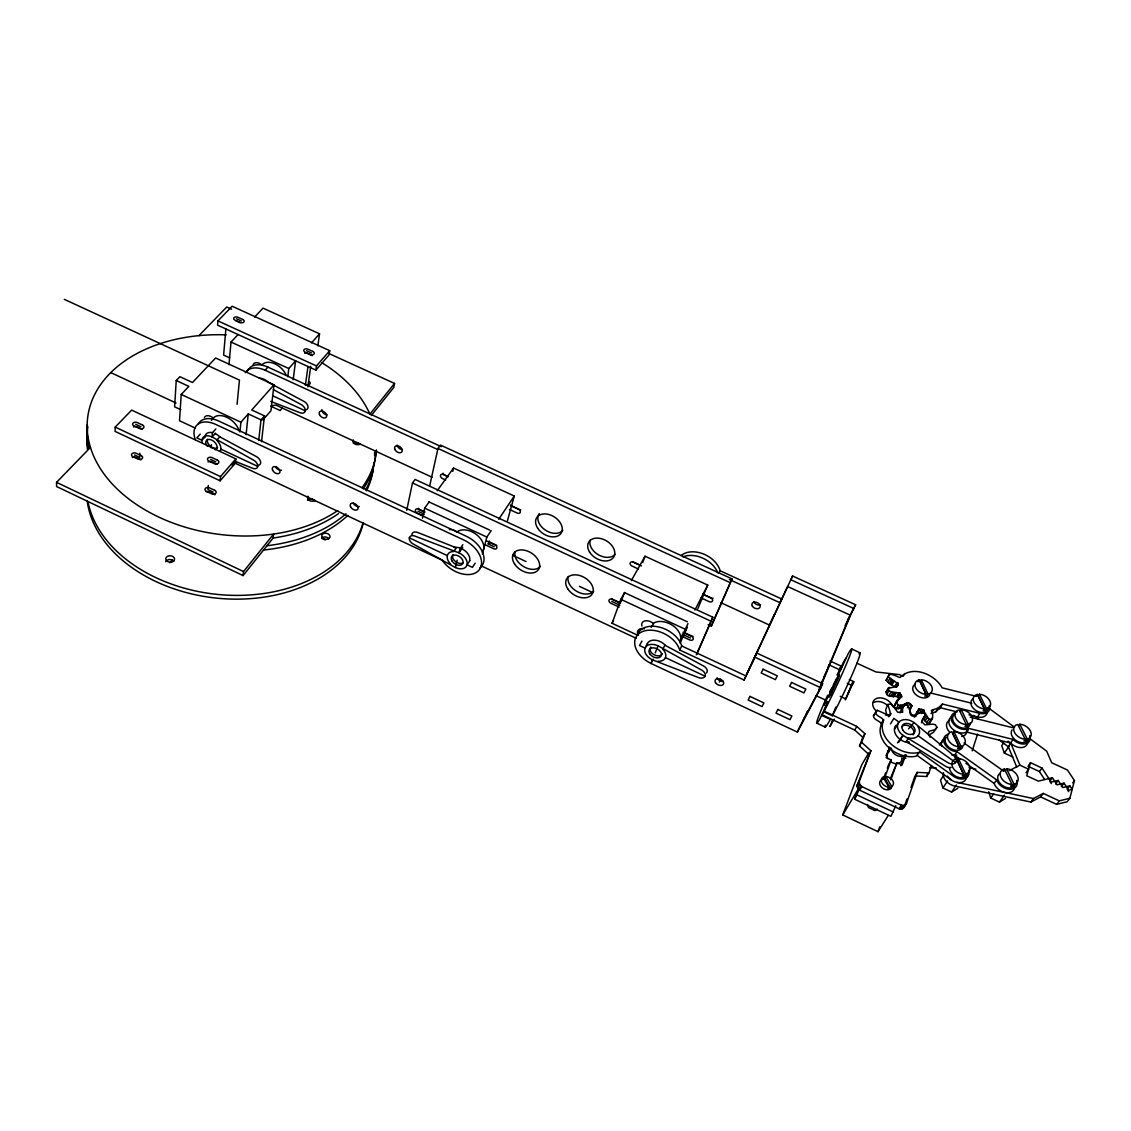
<?xml version="1.0" encoding="UTF-8"?>
<svg xmlns="http://www.w3.org/2000/svg" width="1131" height="1131" viewBox="0 0 1131 1131"><rect width="100%" height="100%" fill="white"/><g stroke="black" fill="none" stroke-linecap="round" stroke-linejoin="round"><path stroke-width="1.5" d="M975.869 696.229L942.165 687.832C934.673 674.09 912.406 664.731 900.12 677.497C896.784 676.847 893.137 673.666 889.093 674.557L888.231 676.649C897.703 684.255 904.758 685.527 888.16 688.228L886.025 691.918L886.746 694.448C889.998 698.633 896.883 693.925 898.876 698.647M930.134 734.273L933.542 732.252L936.935 727.29L935.394 724.745L933.061 724.151L924.889 724.858L921.737 721.606L924.819 715.541L924.79 713.718L922.147 711.795L914.159 715.541L911.19 714.128L907.854 705.221L904.786 704.415L902.453 707.921L902.679 712.261L897.816 712.304L892.458 705.348L890.493 703.949L887.793 704.486C893.419 720.574 888.556 714.693 877.204 710.296L873.457 715.725C873.372 720.829 882.986 720.984 880.978 725.494A25.617 18.195 30.2 0 0 889.404 748.199A25.617 18.195 30.2 0 0 916.11 756.187L919.743 752.044L953.419 776.219A11.381 8.016 32.1 0 0 965.111 778.481A11.381 8.016 32.1 0 0 968.631 770.211M115.221 427.094L115.108 431.406L220.107 480.802L235.432 463.088L235.856 458.875L131.663 410.115L115.221 427.094L220.488 476.589L220.107 480.802M139.806 453.22L139.636 457.376L134.518 454.973M900.064 712.855L901.421 709.406M262.844 420.011L270.945 410.737L273.999 384.851L215.625 357.99L192.468 382.518L179.886 376.694L176.224 380.525L174.626 406.835L180.833 409.719M176.224 380.525L188.835 386.378L181.214 394.465L179.518 420.732L195.409 428.14M217.944 320.893L217.59 325.163L315.888 370.12L329.107 354.851L329.715 350.667L232.124 306.247L217.944 320.893L316.482 365.935L315.888 370.12M211.158 447.749L211.412 444.709M208.33 485.524L207.991 489.624L213.165 492.07M225.889 328.951L223.613 355.092L229.635 357.848M228.971 364.677L231.021 342.057L238.104 334.536M931.407 765.602L928.919 772.925L917.255 772.388L906.412 803.646L901.987 808.99L899.103 808.778L859.716 790.216L857.567 788.067L857.157 785.07L870.884 750.715L861.624 742.318L864.918 733.708L856.831 726.399L824.075 711.145L822.096 714.82L854.753 730.061L862.812 737.355L859.518 745.937L868.735 754.335M906.412 803.646L904.263 805.442L901.379 805.23L861.879 786.625L859.716 784.476L859.291 781.479L870.884 750.715M237.086 404.318L239.447 380.115L64.297 299.333M239.928 432.028L240.917 422.202L248.255 413.918L261.021 419.841L258.688 440.553M246.077 434.686L248.255 413.918M830.041 660.999L841.153 666.131L839.796 669.778M243.066 575.58L243.518 571.565L273.66 534.03L273.137 538.045L243.066 575.58L56.592 486.528L56.55 482.343L90.452 447.409M261.53 441.769L264.484 415.883L251.746 409.988L273.999 384.851M287.783 376.68L288.801 368.536L295.615 360.846L293.169 379.776M305.398 385.388L307.971 366.501M307.872 386.844L310.714 366.246M317.853 345.817L319.536 333.815L263.014 308.141L254.645 317.019M922.571 719.203L921.397 722.737M829.73 691.621L832.317 687.252M888.16 688.228L888.881 690.758L891.115 691.804L899.824 693.049L902.029 696.569L896.798 701.135L896.219 702.747L898.41 705.037C903.867 707.356 907.981 698.336 911.869 705.829C909.918 709.208 907.755 716.276 914.385 716.375C922.147 704.146 922.048 708.939 928.975 719.189L931.958 719.33L932.552 717.676L932.707 714.255L931.308 710.367L938.165 708.091L942.462 704.048L979.842 713.35A10.957 7.479 30.7 0 0 989.272 705.518M875.578 712.035C875.507 717.139 885.135 717.294 883.141 721.818A25.688 18.195 30.2 0 0 891.61 744.551A25.688 18.195 30.2 0 0 918.386 752.567L919.743 752.044M925.427 714.863L923.179 718.524L926.713 722.85L929.696 722.978L930.53 719.91M329.036 353.579L394.549 383.437L393.8 387.424L371.336 415.473M406.708 510.35L412.476 482.965L415.077 479.445L712.813 617.215L696.88 654.114M422.457 518.168L424.662 508.158L429.243 501.811M429.639 486.09L437.98 448.456L440.468 445.091L731.997 578.888L711.314 626.079L708.105 624.595M452.753 471.387L453.531 468.05L514.266 496.014L507.466 520.698M475.19 563.153L472.405 567.338L467.046 564.836A11.07 7.295 34.1 0 0 459.002 552.861L415.487 536.306A5.98 3.916 35.3 0 0 409.309 537.819A5.98 3.916 35.3 0 0 413.734 544.294L455.341 567.508L457.164 560.213M943.48 772.699A11.324 8.016 32.2 0 0 954.408 785.946L1030.907 802.049L1040.647 796.917L1056.665 804.367L1067.197 801.738L1069.869 798.246L1074.45 780.588L1067.48 770.041L1051.674 762.746L1046.712 751.182L1029.931 738.699M482.343 554.091L486.853 537.069L491.193 530.552M488.535 544.407L489.412 541.113M1030.454 762.69L1026.722 775.753L1038.343 781.139L1052.396 777.746L1057.018 784.829L1064.017 783.133L1068.682 790.23L1072.174 789.381L1069.827 785.819L1062.843 787.529L1058.206 780.432L1051.194 782.143L1042.004 768.034L1030.454 762.69L1028.772 765.051M853.057 682.629L845.225 699.948M972.208 750.828L977.552 734.189M910.978 787.473L914.979 775.965L926.614 776.502L927.618 773.562M904.136 807.195L906.991 798.981M888.316 815.409L877.995 831.667L842.736 814.956L858.825 788.081L854.654 799.221L890.903 816.328L895.823 805.696M900.87 765.772L904.899 756.229M877.995 831.667L879.748 826.761M890.309 778.708L896.996 762.676L902.071 765.051L905.648 755.027L906.468 755.098M890.846 779.796L896.996 762.676M883.919 777.534L885.615 772.883M887.312 768.218L889.008 763.566M884.428 778.595L891.2 759.961L886.139 757.6L889.786 747.633L889.164 747.025M637.333 635.085L612.069 623.28L620.82 599.331L624.665 592.488M621.075 601.734L624.411 592.602L687.394 621.824M902.708 707.949L896.233 708.727L894.041 706.423L899.216 698.322M886.04 755.508L889.786 747.633M642.662 562.616L645.038 556.212L707.723 585.066L697.799 608.747M854.654 799.221L859.574 788.632M842.736 814.956L861.709 764.853L868.834 752.779M850.908 687.238L847.826 694.222M831.2 691.069C821.332 715.555 848.307 657.988 836.346 680.155M831.327 695.014L832.006 693.289M826.28 700.697L826.591 699.792L824.032 705.221L826.28 700.697L825.305 702.507M835.399 680.494L835.866 679.321M641.913 641.079L639.524 645.532L645.038 648.105A11.282 7.521 27.6 0 0 652.431 659.84L650.919 663.572L653.266 659.104M655.231 652.87L658.058 645.843L701.163 669.835A6.136 4.086 26.2 0 1 705.08 676.182A6.136 4.086 26.2 0 1 697.869 677.328L652.431 659.84M851.784 684.213L845.861 698.958L840.22 696.343M827.638 695.268A41.027 2.121 -64.8 0 0 819.593 719.457L827.949 701.729L823.82 711.781L832.345 715.753L835.851 707.115M897.943 683.308C896.812 690.631 888.867 683.152 886.11 680.353L889.093 674.557M687.945 623.591L680.113 641.079A16.583 11.211 27.5 0 0 673.086 625.754A16.583 11.211 27.5 0 0 654.156 622.771L651.131 627.38M680.24 643.016L686.814 627.267M683.28 636.781L687.224 627.337M819.141 689.118L848.519 619.081M819.084 690.249L850.512 615.278L787.643 586.537L751.79 663.643M820.837 687.818L822.605 683.605L756.78 653.068L744.071 680.028L679.689 649.986A24.331 16.286 27.6 0 0 655.867 630.773A24.331 16.286 27.6 0 0 634.788 640.924A24.331 16.286 27.6 0 0 651.385 663.614L797.397 732.082L820.837 687.818L754.872 657.182M845.126 625.542L855.616 604.76L792.591 576.004L779.994 602.752L729.354 579.51M797.397 732.082L798.571 729.297M802.968 720.716L804.325 717.492M804.876 717.096L807.591 710.65M696.314 654.821L712.813 617.215M711.314 626.079L731.997 578.888M834.763 681.979L833.165 685.471M719.358 682.092L720.631 679.307M831.539 722.2L832.19 720.8M744.071 680.028L774.678 613.992M779.994 602.752L781.733 599.006L720.136 570.759A23.214 16.428 27.1 0 0 703.072 553.822A23.214 16.428 27.1 0 0 680.933 555.66M792.591 576.004L790.852 579.751L854.004 608.591M768.543 627.21L779.683 603.615M747.28 672.931L758.392 649.434M837.378 674.995L838.212 673.242M679.689 649.986L681.739 645.985A24.274 16.286 27.6 0 0 659.797 627.224A24.274 16.286 27.6 0 0 637.573 634.42M718.892 573.205L720.136 570.759M694.901 610.047L707.723 585.066M847.543 620.184L855.616 604.76M821.657 682.403L823.184 679.477M799.165 727.912L822.605 683.605M647.413 643.638L645.038 648.105A11.282 7.521 27.6 0 1 658.058 645.843M843.896 661.833L845.889 658.129M830.196 693.43L832.67 688.836M823.82 711.781L826.535 706.606A41.027 2.121 -64.8 0 0 847.685 661.027A41.027 2.121 -64.8 0 0 848.406 653.393L840.22 670.768L844.15 661.225L841.478 666.343A41.027 2.121 -64.8 0 0 837.18 674.967M832.345 715.753L835.102 710.593A41.055 2.347 -64.8 0 0 854.668 668.746A41.055 2.347 -64.8 0 0 858.952 653.803M832.388 721.182L829.857 726.569L834.211 719.146M839.994 667.954L841.153 666.131M612.069 623.28L613.596 620.551M631.324 580.627L645.038 556.212M854.753 730.061L856.831 726.399M886.11 680.353L888.231 676.649M887.708 682.035L889.843 678.331M933.329 709.872L931.067 713.534L935.903 711.738L940.186 707.695L957.137 711.908M889.136 683.294L891.27 679.59M890.351 684.184L892.486 680.48M889.758 687.351L886.025 691.918M891.285 684.75L893.419 681.046M877.204 710.296L873.457 715.725M891.864 685.033L893.999 681.343M886.746 694.448L888.881 690.758M862.812 737.355L864.918 733.708M859.518 745.937L861.624 742.318M888.966 695.494L891.115 691.804M895.13 686.164L897.279 682.474M895.498 686.376L897.646 682.672M895.738 686.673L897.887 682.983M890.79 696.159L892.939 692.469M896.501 687.323L897.929 684.863M903.386 675.985L904.828 673.525M892.232 696.54L894.381 692.851M887.793 704.486L885.601 710.028L886.492 713.633L888.81 716.785M893.25 696.71L895.399 693.02M893.843 696.753L896.006 693.063M896.897 696.484L899.06 692.794M881.417 723.416L883.58 719.74M897.293 696.526L899.456 692.851M881.572 723.755L883.735 720.079M897.661 696.738L899.824 693.049M897.901 697.049L900.064 693.36M894.635 704.811L897.491 699.933M894.041 706.423L898.184 699.099M896.629 702.266L901.054 694.971M889.701 715.895L891.143 713.435M896.233 708.727L898.41 705.037M898.424 708.798L900.601 705.122M890.521 723.897L893.801 718.383L898.961 722.073A11.833 8.369 30.1 0 1 914.032 722.553L953.263 755.254A6.489 4.566 31.6 0 1 955.624 762.577A6.489 4.566 31.6 0 1 947.425 762.351L902.976 735.32A11.833 8.369 30.1 0 1 898.933 722.101L894.833 728.944M900.149 708.685L902.326 705.009M901.407 708.444L903.598 704.769M902.255 708.176L904.432 704.5M918.089 681.781L919.192 679.929L925.95 694.293L924.833 696.145L926.939 695.975L928.056 694.123A9.359 6.475 29.3 0 0 931.675 686.39A9.359 6.475 29.3 0 0 921.298 679.759L920.196 681.611L926.939 695.975M902.595 708.091L904.899 704.274M857.157 785.07L859.291 781.479M857.015 786.526L859.164 782.935M905.436 705.094L907.203 702.521M906.143 705.023L907.599 702.577M906.511 705.235L907.967 702.789M857.567 788.067L859.716 784.476M907.486 707.681L909.692 704.005M858.712 789.466L860.861 785.875M859.716 790.216L861.879 786.625M911.402 705.221L909.607 709.801L911.869 705.829M909.508 709.165L911.713 705.504M887.948 752.638L890.465 749.132M897.463 742.911L902.976 735.32L898.806 742.176M916.463 712.982L918.839 709.052M914.329 717.082L915.813 714.636M916.619 712.714L919.15 708.939M916.93 712.601L919.545 708.981M915.474 716.192L916.958 713.76M915.474 716.602L918.315 711.866M921.525 709.476L919.291 713.138L917.326 712.643M889.729 762.365L891.2 759.961M921.27 713.633L923.518 709.971M922.415 712.558L923.914 710.112M883.099 777.195L881.996 779.005L884.739 778.368L885.842 776.559A6.532 4.736 31.2 0 1 892.684 780.602A6.532 4.736 31.2 0 1 891.666 786.469L890.535 788.279L887.793 788.915L888.909 787.119L883.099 777.195A6.532 4.736 31.2 0 0 882.067 783.062A6.532 4.736 31.2 0 0 888.909 787.119M922.726 712.827L924.225 710.395M922.882 713.166L924.366 710.72M951.086 767.454A6.475 4.566 31.7 0 1 945.064 765.97L906.284 741.568L908.532 737.907A11.833 8.369 30.1 0 0 918.118 735.786L955.624 762.563M923.928 719.698L926.176 716.05M925.087 721.154L927.349 717.506M926.713 722.85L928.975 719.189M935.903 711.738L938.165 708.091M930.29 721.324L932.552 717.676M929.696 722.978L931.958 719.33M939.564 708.769L942.462 704.048M915.728 774.777L917.255 772.388M838.778 671.701L839.315 670.839M960.063 711.498L961.237 709.674A9.515 6.56 30.7 0 1 971.783 716.404A9.515 6.56 30.7 0 1 968.32 724.363L967.132 726.187L965.026 726.371L966.199 724.547A9.515 6.56 30.7 0 1 955.624 717.803A9.515 6.56 30.7 0 1 959.13 709.844L967.132 726.187M899.103 808.778L901.379 805.23M899.696 808.948L901.973 805.399M901.449 809.075L903.726 805.526M901.987 808.99L904.263 805.442M903.33 808.34L905.606 804.777M976.152 696.244L977.325 694.42L984.437 708.854L983.249 710.678L985.327 710.508L986.529 708.685A9.416 6.404 30.6 0 0 989.879 700.881A9.416 6.404 30.6 0 0 979.404 694.25L978.23 696.074L985.327 710.508M959.866 748.34L961.053 746.531A9.628 6.715 31.2 0 0 964.602 738.373A9.628 6.715 31.2 0 0 953.942 731.517L952.769 733.34L959.866 748.34L957.731 748.538L958.918 746.729L951.807 731.7A9.628 6.715 31.2 0 0 948.216 739.858A9.628 6.715 31.2 0 0 958.918 746.729M926.614 776.502L928.919 772.925M1029.733 735.588A11.126 7.564 32.1 0 1 1025.506 743.816A11.126 7.564 32.1 0 1 1013.051 739.405L968.815 728.421L966.454 732.04L1010.577 742.982A11.098 7.564 32.1 0 0 1021.83 747.577A11.098 7.564 32.1 0 0 1027.697 741.413M968.998 714.863L977.481 716.969L979.842 713.35M948.697 734.118A11.211 7.832 31.3 0 0 944.512 743.633A11.211 7.832 31.3 0 0 956.953 751.634L954.592 755.239L960.247 759.269M944.215 774.523L940.497 780.192L942.929 787.968L951.623 792.039L957.844 788.307M964.418 775.767L965.634 773.957A9.783 6.871 32 0 0 969.21 765.574A9.783 6.871 32 0 0 958.395 758.576L957.194 760.385L964.418 775.767L962.255 775.979L963.471 774.17L956.232 758.774A9.783 6.871 32 0 0 952.627 767.157A9.783 6.871 32 0 0 963.471 774.17M942.929 787.968L947.622 780.885M469.846 560.651L467.046 564.836A11.07 7.295 34.1 0 1 455.341 567.508M498.743 519.256L514.266 496.014M951.623 792.039L956.374 784.971M852.18 683.28L852.788 682.375M462.777 547.291L459.002 552.861L460.006 548.846L462.848 544.675M1003.692 742.813L1001.741 745.654L1004.328 753.09L1012.839 757.035M1018.564 726.045L1019.809 724.236A9.571 6.489 32 0 1 1030.44 730.994A9.571 6.489 32 0 1 1027.245 738.995L1025.987 740.791L1023.908 740.989L1025.167 739.179A9.571 6.489 32 0 1 1014.507 732.421A9.571 6.489 32 0 1 1017.73 724.42L1025.987 740.791M1010.577 742.982L1013.051 739.405M1016.755 767.143L1008.343 746.771L1010.803 743.194L1008.032 741.144M1004.328 753.09L1009.22 746.022M1014.394 788.448A11.395 7.931 33.1 0 1 1004.582 792.449A11.395 7.931 33.1 0 1 994.149 783.444L996.637 779.881L956.953 751.634M1004.37 768.995L1003.126 770.791L1005.247 770.579L1006.505 768.783A9.826 6.8 33 0 1 1017.391 775.795A9.826 6.8 33 0 1 1014.055 784.207L1012.782 785.988L1010.633 786.215L1011.906 784.419A9.826 6.8 33 0 1 1001.006 777.407A9.826 6.8 33 0 1 1004.37 768.995L1012.782 785.988M1005.516 798.359L999.451 802.105L990.742 798.034L993.697 793.835M999.451 802.105L1004.441 795.107M1026.057 772.727L1028.602 769.193L1019.922 765.178L1010.803 743.194M437.188 490.769L453.531 468.05M1044.577 779.471L1039.446 771.554L1042.004 768.034M1030.907 802.049L1033.494 798.543L1043.249 793.411L1059.309 800.875L1069.869 798.246M1052.396 777.746L1049.794 781.267L1051.321 783.613M1040.647 796.917L1043.249 793.411M1055.576 783.953L1058.206 780.432M1061.373 786.639L1064.017 783.133M1069.827 785.819L1067.183 789.325L1068.724 791.686M1072.683 782.921L1074.45 780.588M1056.665 804.367L1059.309 800.875M211.412 420.393L214.028 417.396A16.258 10.264 40.9 0 1 227.911 417.862A16.258 10.264 40.9 0 1 239.15 430.982M394.549 383.437L369.908 414.13A145.305 99.811 7.1 0 0 321.939 362.768M936.935 727.29C934.079 733.128 924.748 727.643 930.064 737.214M169.933 562.786L172.209 560.099M220.488 476.589L235.856 458.875M316.482 365.935L329.715 350.667M232.18 465.477L234.131 463.215M282.298 408.008L280.12 410.539L270.677 406.17M908.532 728.901L914.032 722.553M261.021 419.841L264.484 415.883M311.492 342.905L319.536 333.815M258.801 465.138A5.952 3.761 39.8 0 0 260.427 461.151A5.952 3.761 39.8 0 0 255.959 456.373L219.767 436.835L216.742 440.228A11.056 6.885 40.7 0 1 220.404 450.986M215.47 433.159L212.077 436.948A11.056 6.885 40.7 0 0 202.11 442.419M215.837 428.946L212.43 432.735L212.077 436.948L253.019 459.808A5.966 3.761 39.8 0 1 257.727 466.354A5.966 3.761 39.8 0 1 252.1 468.078L234.64 461.137M205.347 436.495L201.94 440.27L196.836 437.881L200.244 434.106M245.243 372.721A22.973 15.042 41.5 0 1 265.121 370.233L267.934 367.108L441.302 446.688M198.929 335.653L226.751 306.996L231.544 309.173M877.345 809.16L874.927 810.588L868.424 807.52L867.604 804.565M1009.092 770.692L1019.922 765.178M271.482 405.789L275.865 405.082L432.084 477.24M929.611 767.709L936.355 768.02M903.415 758.618L904.235 758.689M901.661 758.067L903.245 758.293A17.403 12.413 30.3 0 0 905.931 758.152M956.798 782.383L1033.494 798.543M969.069 767.695L975.869 769.151M970.129 717.111L1012.429 727.615A11.126 7.564 32.1 0 1 1014.465 726.823M930.87 693.063L971.783 703.242M270.747 401.378L299.715 412.603A5.754 3.803 40.4 0 0 305.271 410.793A5.754 3.803 40.4 0 0 300.832 404.375L273.419 389.672M236.506 318.744L241.384 320.978M306.6 350.723L311.534 352.971M239.942 322.632L237.524 321.529A2.828 1.824 7.8 0 0 236.11 321.162M312.283 355.643L307.363 353.395A2.828 1.852 9.5 0 0 304.578 353.183M231.021 342.057L288.801 368.536M437.98 448.456L730.131 582.635M265.121 370.233L437.683 449.502M851.671 648.94L860.083 652.813M902.708 676.084L899.527 674.613L875.832 671.927L856.916 663.204M448.074 476.632L445.006 475.218A2.87 1.965 36.1 0 1 443.027 473.196M638.902 564.652L634.166 562.46A2.912 2.036 29.3 0 1 632.936 561.598M702.973 594.199L710.961 597.889A2.941 2.05 26.4 0 0 713.081 598.2M272.712 395.793L305.271 410.807M448.102 476.716L443.479 474.596A2.884 1.965 36.1 0 0 440.468 475.416A2.884 1.965 36.1 0 0 442.56 478.597L445.628 480.011M510.477 505.5L518.267 509.091A2.884 1.993 33.5 0 1 520.302 512.258A2.884 1.993 33.5 0 1 517.15 513.036L509.388 509.445M641.447 565.91L633.516 562.248A2.912 2.036 29.3 0 0 630.165 562.955A2.912 2.036 29.3 0 0 632.102 566.094L638.435 569.02M702.648 594.128L710.678 597.832A2.941 2.05 26.4 0 1 712.544 600.957A2.941 2.05 26.4 0 1 709.066 601.621L701.064 597.931M720.928 602.696L768.854 624.807M840.05 669.976L828.867 664.802A16.696 0.735 -64.8 0 1 828.189 667.106M849.339 679.561L854.103 681.767L852.053 685.485L847.303 683.294M1027.923 766.224L1039.446 771.554M412.476 482.965L710.848 621.145M428.748 501.796L489.709 530.086M181.214 394.465L240.917 422.202M424.662 508.158L486.853 537.069M620.82 599.331L685.061 629.175M424.789 511.905L420.096 509.728A2.941 1.965 35.9 0 1 419.431 509.346M488.154 541.381L496.057 545.057A2.955 1.993 33.4 0 0 496.763 545.312M614.515 600.151L619.901 602.653M684.806 632.837L691.606 636.004M424.69 512.173L418.413 509.261A2.941 1.951 35.9 0 0 415.374 510.053A2.941 1.951 35.9 0 0 417.537 513.262L423.8 516.188M486.797 541.056L494.742 544.746A2.955 1.993 33.4 0 1 496.848 547.955A2.955 1.993 33.4 0 1 493.667 548.705L485.75 545.015M620.509 603.247L612.408 599.487A2.983 2.022 29.4 0 0 609.015 600.151A2.983 2.022 29.4 0 0 611.023 603.318L619.109 607.093M683.025 632.328L691.225 636.131A3.011 2.05 26.7 0 1 693.162 639.298A3.011 2.05 26.7 0 1 689.627 639.906L681.456 636.103M816.229 695.735L825.8 700.188M417.975 511.269L424.252 514.181M487.857 543.771L494.205 546.725M512.739 555.349L526.028 561.542M579.44 586.381L592.87 592.63M611.715 601.409L619.816 605.17M682.233 634.208L690.419 638.025M110.81 372.622L176.012 402.989M681.739 645.985L745.979 675.942M821.827 715.456L830.338 719.415L828.062 723.416A41.055 2.347 -64.8 0 1 825.319 725.056M481.099 565.797L636.202 638.294M816.681 723.105L825.05 727.021M220.898 449.148L257.712 466.368M409.309 537.833L447.296 555.604M706.437 673.002A6.122 4.086 26.1 0 0 703.157 665.777L664.887 645.179L662.808 649.18A11.282 7.521 27.6 0 1 665.452 657.634L705.065 676.197M234.202 462.763L442.065 560.128A23.907 15.792 34.1 0 0 478.102 571.084A23.907 15.792 34.1 0 0 463.823 539.996L215.88 424.478A23.85 14.887 40.8 0 0 195.394 439.719M135.692 424.281L140.908 426.726M210.55 459.384L215.823 461.858M142.336 429.313L137.162 426.882A3.068 2.092 4.3 0 0 133.444 426.967M216.982 464.332L211.737 461.872A3.054 2.135 6.2 0 0 208.047 461.985M325.276 539.996L321.614 538.271A4.185 3.04 9.5 0 1 328.796 538.653M857.185 794.994L893.561 812.143M141.05 459.808L135.96 457.405A3.011 2.092 4 0 0 132.327 457.518M56.55 482.343L243.518 571.565M964.036 743.025L1003.565 771.059M965.888 763.298L994.149 783.444M955.2 757.756L957.999 759.749M917.467 755.678L951.044 779.81M989.356 708.529L1014.535 727.261M973.353 715.358L978.909 719.486M998.659 739.561L1008.343 746.771M213.42 418.187L212.472 417.396A7.394 4.637 41.3 0 0 204.4 417.495M653.223 623.464L652.29 622.672A7.521 5.09 28.1 0 0 644.458 621.032A7.521 5.09 28.1 0 0 641.913 626.079M888.089 706.041L885.997 704.231A10.886 7.719 29.1 0 0 873.669 702.464M887.453 750.913L888.712 752.016M885.842 776.559L891.666 786.469M884.739 778.368L890.535 788.279M1019.809 724.236L1027.245 738.995M979.404 694.25L986.529 708.685M1006.505 768.783L1014.055 784.207M961.237 709.674L968.32 724.363M953.942 731.517L961.053 746.531M921.298 679.759L928.056 694.123M958.395 758.576L965.634 773.957M988.664 791.813L990.742 798.034M376.439 449.94A145.305 99.811 7.1 0 1 362.019 487.701M337.83 510.533A145.305 99.811 7.1 0 1 100.376 468.63A145.305 99.811 7.1 0 1 226.158 334.861M308.735 381.387A2.785 1.852 9.4 0 1 309.993 383.819A2.785 1.852 9.4 0 1 306.77 384.667M375.817 452.202A144.952 99.782 7 0 1 363.305 488.846M338.522 513.587A144.952 99.782 7 0 1 273.137 538.045M89.462 448.229A144.952 99.782 7 0 1 87.356 424.69M206.167 491.773A2.997 2.135 5.8 0 1 209.164 491.943L214.325 494.374A2.997 2.135 6 0 1 214.932 494.756M360.28 443.988A4.255 2.926 10.7 0 1 354.752 443.889A4.255 2.926 10.7 0 1 353.423 439.959M315.111 500.468A4.425 3.153 9.1 0 1 309.343 500.411A4.425 3.153 9.1 0 1 308.056 496.226M353.381 443.394A4.241 2.926 10.6 0 1 360.011 444.441M307.462 500.255A4.411 3.153 9.1 0 1 312.326 499.054M313.4 499.435A4.411 3.153 9.1 0 1 315.04 500.694M253.146 364.507A7.125 4.694 42.1 0 1 261.049 364.267L261.954 365.044L262.576 364.239A15.664 10.349 41.7 0 1 274.989 363.871A15.664 10.349 41.7 0 1 286.058 375.011M247.194 371.901A7.154 4.68 42 0 1 249.371 369.045M362.698 523.964A140.046 99.358 6.4 0 1 221.634 594.793A140.046 99.358 6.4 0 1 88.077 502.235M363.348 522.678A139.707 99.33 6.4 0 1 221.351 598.553A139.707 99.33 6.4 0 1 87.2 501.061M165.72 561.739A4.397 3.223 3.9 0 1 169.466 559.562A4.397 3.223 3.9 0 1 173.778 561.358M373.357 468.234A143.976 99.712 6.9 0 1 366.501 490.812M347.938 515.34A143.976 99.712 6.9 0 1 263.509 550.019M87.469 449.474A143.976 99.712 6.9 0 1 87.243 436.099M373.23 469.422A144.33 99.74 7 0 1 365.638 489.893M345.973 513.799A144.33 99.74 7 0 1 267.326 545.693M87.978 448.738A144.33 99.74 7 0 1 87.893 426.74M374.545 452.273A144.33 99.74 7 0 1 374.63 455.708M374.276 462.579A144.33 99.74 7 0 1 373.838 466.014M247.42 370.77A22.931 15.042 41.6 0 1 248.877 368.565M249.81 367.632A22.931 15.042 41.6 0 1 267.934 367.108M259.395 378.206A10.631 6.956 41.5 0 1 268.584 382.434L303.56 401.18A5.74 3.803 40.5 0 1 307.816 405.845A5.74 3.803 40.5 0 1 306.119 409.846M327.071 414.823A4.298 2.87 40 0 1 321.868 409.578M402.297 449.474A4.298 2.926 37.7 0 1 397.108 445.077M204.98 436.905A11.027 6.885 40.8 0 1 212.614 432.692M215.102 433.569A11.027 6.885 40.8 0 1 219.767 436.835M454.125 547.545A11.056 7.309 34.1 0 1 465.293 550.967A11.056 7.309 34.1 0 1 469.676 560.623M198.066 424.422A23.793 14.901 40.8 0 1 218.905 421.114L466.34 536.292A23.85 15.806 34.1 0 1 479.841 567.974M359.262 506.518A4.453 2.898 37.2 0 1 353.211 503.012M281.463 470.171A4.453 2.842 39.3 0 1 275.469 466.693M827.157 669.651A16.696 0.735 -64.8 0 1 826.266 671.743M825.757 672.888A16.696 0.735 -64.8 0 1 824.089 676.635M839.64 670.33A16.711 0.848 -64.8 0 1 833.533 685.824A16.711 0.848 -64.8 0 1 825.913 699.453M682.94 556.862A23.27 16.414 27.1 0 1 717.747 572.837M760.612 604.689A4.383 3.082 24.8 0 1 753.727 601.522M723.331 681.371A4.581 3.054 25.5 0 1 717.082 677.738M647.243 643.878A11.253 7.535 27.6 0 1 654.778 640.16A11.253 7.535 27.6 0 1 664.986 644.939M449.36 529.647A7.394 4.934 34.6 0 1 456.047 531.33L456.995 532.121L457.772 531.386A16.286 10.872 34.1 0 1 477.169 535.175A16.286 10.872 34.1 0 1 482.315 552.069M638.407 635.368A7.549 5.075 28.1 0 1 638.421 629.953A7.549 5.075 28.1 0 1 644.557 628.836M613.172 599.529A2.983 2.022 29.4 0 1 611.928 598.638M693.077 636.385A3.011 2.05 26.7 0 1 692.342 636.272M418.852 508.851A2.941 1.965 35.9 0 1 418.385 508.286M540.42 566.334A14.774 10.009 32.4 0 1 523.78 566.702A14.774 10.009 32.4 0 1 515.1 551.688M593.747 591.145A14.844 10.094 30.5 0 1 576.725 591.357A14.844 10.094 30.5 0 1 568.285 576.414M510.491 505.119A2.884 1.993 33.8 0 0 511.707 505.981L519.44 509.544A2.884 1.993 33.5 0 0 520.811 509.883M562.885 530.241A14.449 10.052 32.4 0 1 544.902 529.789A14.449 10.052 32.4 0 1 539.317 513.601M615.123 554.331A14.505 10.137 30.5 0 1 598.37 554.77A14.505 10.137 30.5 0 1 590.226 539.954M665.452 657.634A11.282 7.521 27.6 0 1 657.889 661.282M662.342 653.704A6.701 4.467 27.6 0 1 653.831 654.623A6.701 4.467 27.6 0 1 650.862 647.059M450.675 564.228A11.07 7.295 34.1 0 1 453.8 551.532L456.33 547.814L418.102 532.644A5.966 3.916 35.4 0 0 411.882 535.302M462.961 562.899A6.574 4.34 34.1 0 1 455.185 561.315A6.574 4.34 34.1 0 1 453.036 554.572M207.171 446.081A6.574 4.086 40.7 0 1 207.708 439.591A6.574 4.086 40.7 0 1 215.682 443.324A6.574 4.086 40.7 0 1 215.116 449.799M217.604 447.579A6.56 4.086 40.7 0 1 210.408 446.236A6.56 4.086 40.7 0 1 207.581 439.28M901.831 759.113A7.974 5.726 30.6 0 1 898.071 763.51A7.974 5.726 30.6 0 1 890.606 761.658M887.892 758.745A7.974 5.726 30.6 0 1 886.93 755.437M905.267 754.73A8.016 5.726 30.5 0 1 896.826 755.508A8.016 5.726 30.5 0 1 891.299 748.213M918.089 726.809A11.833 8.369 30.1 0 1 918.118 735.786M909.154 741.964A11.805 8.369 30.2 0 1 906.284 741.568M901.718 726.682A7.026 4.976 30.1 0 1 910.695 726.964A7.026 4.976 30.1 0 1 913.113 734.825M888.598 786.017A3.252 2.375 31.2 0 1 888.287 786.554M891.793 786.017A6.517 4.736 31.2 0 1 886.718 789.777A6.517 4.736 31.2 0 1 879.975 784.857A6.517 4.736 31.2 0 1 882.717 779.4M962.721 746.757A9.614 6.715 31.3 0 1 950.803 748.637A9.614 6.715 31.3 0 1 946.265 737.186M970.172 722.921A9.486 6.56 30.8 0 1 958.169 726.484A9.486 6.56 30.8 0 1 955.016 714.17M929.852 694.59A9.345 6.475 29.4 0 1 917.071 695.636A9.345 6.475 29.4 0 1 915.191 684.269M925.95 694.293A9.359 6.475 29.3 0 1 915.545 687.662A9.359 6.475 29.3 0 1 919.192 679.929M967.302 774.042A9.755 6.871 32.1 0 1 957.533 777.096A9.755 6.871 32.1 0 1 949.489 767.723M988.254 707.342A9.387 6.404 30.7 0 1 976.449 710.819A9.387 6.404 30.7 0 1 973.211 698.732M984.437 708.854A9.416 6.404 30.6 0 1 973.947 702.21A9.416 6.404 30.6 0 1 977.325 694.42M1028.574 739.25A9.543 6.489 32.1 0 1 1016.995 741.088A9.543 6.489 32.1 0 1 1012.188 729.834M956.784 755.07A11.183 7.832 31.3 0 1 951.567 754.773M941.727 746.064A11.183 7.832 31.3 0 1 944.498 738.43M939.437 745.032A11.154 7.832 31.4 0 1 942.194 742.035M966.92 730.767A10.999 7.634 30.9 0 1 961.718 736.493M949.361 731.785A10.999 7.634 30.9 0 1 949.588 720.221M967.867 730.909A11.041 7.648 30.9 0 1 952.698 729.184A11.041 7.648 30.9 0 1 951.878 716.602M1015.468 784.235A9.797 6.8 33.1 0 1 1002.49 785.55A9.797 6.8 33.1 0 1 1000.073 773.293M966.637 776.135A11.352 8.016 32.2 0 1 959.272 782.666A11.352 8.016 32.2 0 1 947.354 776.036M909.395 742.728A12.766 9.048 30.2 0 1 896.812 736.154A12.766 9.048 30.2 0 1 895.978 725.197M987.052 713.35A10.928 7.479 30.8 0 1 977.481 716.969M968.815 728.421A11.07 7.648 30.8 0 1 953.348 723.783A11.07 7.648 30.8 0 1 956.048 712.304M1016.698 780.376A11.423 7.931 33.1 0 1 1009.813 789.282A11.423 7.931 33.1 0 1 996.637 779.881M887.991 714.778A10.914 7.719 29 0 1 885.502 714.976M875.592 710.381A10.914 7.719 29 0 1 874.857 699.396A10.914 7.719 29 0 1 888.118 700.584L890.224 702.393A10.914 7.719 29 0 1 892.84 706.719M749.938 696.399L748.171 700.075L762.082 706.578L763.892 702.931L749.938 696.399M763.057 669.199L761.22 673.016L775.414 679.632L777.294 675.829L763.057 669.199M777.874 709.462L776.022 713.11L790.003 719.655L791.884 716.022L777.874 709.462M791.559 682.46L789.636 686.248L803.901 692.893L805.866 689.118L791.559 682.46M242.783 319.493L237.92 317.274A2.828 1.824 7.9 0 0 234.075 317.641A2.828 1.824 7.9 0 0 235.107 320.229L239.984 322.448A2.828 1.824 8 0 0 243.815 322.081A2.828 1.824 8 0 0 242.783 319.493M312.863 351.444L307.929 349.196A2.828 1.852 9.5 0 0 304.126 349.592A2.828 1.852 9.5 0 0 305.257 352.236L310.191 354.484A2.828 1.852 9.6 0 0 313.994 354.088A2.828 1.852 9.6 0 0 312.863 351.444M142.52 425.016L137.332 422.57A3.068 2.092 4.4 0 0 133.09 423.065A3.068 2.092 4.4 0 0 134.066 425.991L139.269 428.437A3.068 2.092 4.5 0 0 143.51 427.942A3.068 2.092 4.5 0 0 142.52 425.016M217.364 460.105L212.105 457.631A3.068 2.135 6.2 0 0 207.906 458.154A3.068 2.135 6.2 0 0 208.995 461.151L214.268 463.625A3.068 2.135 6.3 0 0 218.453 463.102A3.068 2.135 6.3 0 0 217.364 460.105M141.219 455.666L136.13 453.262A3.011 2.092 4 0 0 131.974 453.771A3.011 2.092 4 0 0 132.921 456.684L138.039 459.101A3.011 2.092 4.1 0 0 142.181 458.592A3.011 2.092 4.1 0 0 141.219 455.666M214.678 490.303L209.518 487.871A3.011 2.135 5.9 0 0 205.404 488.408A3.011 2.135 5.9 0 0 206.464 491.391L211.638 493.823A3.011 2.135 6 0 0 215.738 493.286A3.011 2.135 6 0 0 214.678 490.303M166.992 561.117A4.411 3.223 3.9 0 0 174.4 560.029A4.411 3.223 3.9 0 0 169.127 555.816A4.411 3.223 3.9 0 0 166.992 561.117M323.042 538.299A4.199 3.054 9.5 0 0 329.941 537.282A4.199 3.054 9.5 0 0 324.668 533.252A4.199 3.054 9.5 0 0 323.042 538.299M319.465 414.526A4.298 2.87 39.9 0 0 325.954 417.537A4.298 2.87 39.9 0 0 323.409 411.415A4.298 2.87 39.9 0 0 319.465 414.526M394.804 449.261A4.298 2.926 37.7 0 0 401.392 452.301A4.298 2.926 37.7 0 0 399.003 446.236A4.298 2.926 37.7 0 0 394.804 449.261M350.483 506.547A4.467 2.898 37.2 0 0 357.283 509.728A4.467 2.898 37.2 0 0 354.71 503.592A4.467 2.898 37.2 0 0 350.483 506.547M272.571 470.128A4.467 2.842 39.3 0 0 279.286 473.267A4.467 2.842 39.3 0 0 276.515 467.061A4.467 2.842 39.3 0 0 272.571 470.128M752.313 606.089A4.397 3.082 24.9 0 0 759.551 607.913A4.397 3.082 24.9 0 0 756.257 602.229A4.397 3.082 24.9 0 0 752.313 606.089M715.513 682.672A4.595 3.054 25.5 0 0 723.048 684.693A4.595 3.054 25.5 0 0 719.514 678.897A4.595 3.054 25.5 0 0 715.513 682.672M514.563 563.959A14.816 9.995 32.4 0 0 538.116 570.038A14.816 9.995 32.4 0 0 525.491 550.444A14.816 9.995 32.4 0 0 514.563 563.959M567.649 588.686A14.873 10.094 30.5 0 0 591.555 594.92A14.873 10.094 30.5 0 0 579.228 575.396A14.873 10.094 30.5 0 0 567.649 588.686M537.564 528.007A14.477 10.052 32.4 0 0 560.693 533.775A14.477 10.052 32.4 0 0 548.493 514.393A14.477 10.052 32.4 0 0 537.564 528.007M589.562 552.027A14.547 10.137 30.5 0 0 613.03 557.951A14.547 10.137 30.5 0 0 601.112 538.625A14.547 10.137 30.5 0 0 589.562 552.027M649.76 653.789A6.701 4.467 27.6 0 0 660.66 656.687A6.701 4.467 27.6 0 0 655.301 648.12A6.701 4.467 27.6 0 0 649.76 653.789M452.244 561.329A6.588 4.34 34.1 0 0 462.551 564.001A6.588 4.34 34.1 0 0 456.726 555.293A6.588 4.34 34.1 0 0 452.244 561.329M902.835 730.188A7.04 4.976 30.1 0 0 914.23 732.987A7.04 4.976 30.1 0 0 908.504 723.6A7.04 4.976 30.1 0 0 902.835 730.188"/></g></svg>
